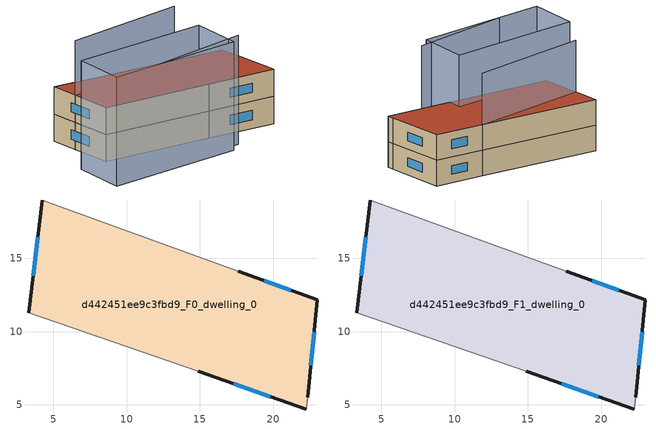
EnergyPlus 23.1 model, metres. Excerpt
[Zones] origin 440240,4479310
d442451ee9c3fbd9_F0_dwelling_0
 floor ground (EU_floor_Construction): 23,12.19 22.37,5.51 22.25,4.72 14.88,7.29 3.32,11.28 4.22,18.99 17.61,14.13 z0
 wall outside (EU_wall_Construction): 14.88,7.29 22.25,4.72 / 4.22,18.99 3.32,11.28 / 22.37,5.51 23,12.19 17.61,14.13 z0:3
 wall adiabatic (EU_wall_Construction): 22.25,4.72 22.37,5.51 / 3.32,11.28 14.88,7.29 / 17.61,14.13 4.22,18.99 z0:3
 window (EU_Window_Construction): 17.32,6.44 19.81,5.57 / 3.93,16.43 3.62,13.83 / 21.21,12.83 19.4,13.49 / 22.58,7.72 22.79,9.97 z0.99:2.01
d442451ee9c3fbd9_F1_dwelling_0
 floor to d442451ee9c3fbd9_F0_dwelling_0 (EU_floor_Construction): 23,12.19 22.37,5.51 22.25,4.72 14.88,7.29 3.32,11.28 4.22,18.99 17.61,14.13 z3
 wall outside (EU_wall_Construction): 14.88,7.29 22.25,4.72 / 4.22,18.99 3.32,11.28 / 22.37,5.51 23,12.19 17.61,14.13 z3:6
 wall adiabatic (EU_wall_Construction): 22.25,4.72 22.37,5.51 / 3.32,11.28 14.88,7.29 / 17.61,14.13 4.22,18.99 z3:6
 window (EU_Window_Construction): 17.32,6.44 19.81,5.57 / 3.93,16.43 3.62,13.83 / 21.21,12.83 19.4,13.49 / 22.58,7.72 22.79,9.97 z3.99:5.01
 roof outside (EU_roof_Construction): 22.25,4.72 22.37,5.51 23,12.19 17.61,14.13 4.22,18.99 3.32,11.28 14.88,7.29 z6
shading: 17.61,14.13 3.83,15.87 / 4.12,5.29 15.67,3.97 / 14.07,3.25 -1.03,6.28 / -1.03,6.28 0.1,11.93 / 0.1,11.93 15.2,8.89 / 15.2,8.89 14.07,3.25 z0:12
[Building]
EU S2 Campaign: North Axis=0; Terrain=City; Solar Distribution=FullExterior
[Site:Location]
Madrid: Latitude=40.5; Longitude=-3.5; Time Zone=1; Elevation=609
[SizingPeriod:WeatherFileDays]
AnnualSizingPeriod: Begin Month=1; Begin Day of Month=1; End Month=12; End Day of Month=31; Day of Week for Start Day=Monday; Use Weather File Daylight Saving Period=No; Use Weather File Rain and Snow Indicators=No
[MATERIAL]
EU_InternalMass_Material: Roughness=MediumRough; Thickness=0.1; Conductivity=1; Density=1800; Specific Heat=900; Thermal Absorptance=0.9; Solar Absorptance=0.7; Visible Absorptance=0.7
[MATERIAL:NOMASS] Roughness=MediumRough; Thermal Absorptance=0.9; Solar Absorptance=0.7; Visible Absorptance=0.7
Name | Thermal Resistance
EU_wall_NoMass | 0.609216
EU_roof_NoMass | 0.513268
EU_floor_NoMass | 0.568163
[WINDOWMATERIAL:SIMPLEGLAZINGSYSTEM]
EU_Window_SimpleGlazing: UFactor=5.50606; Solar Heat Gain Coefficient=0.85; Visible Transmittance=0.85
[CONSTRUCTION]
EU_wall_Construction: EU_wall_NoMass
EU_roof_Construction: EU_roof_NoMass
EU_floor_Construction: EU_floor_NoMass
EU_Window_Construction: EU_Window_SimpleGlazing
EU_InternalMass_Construction: EU_InternalMass_Material
[ZONE] Type=1; Multiplier=1; Ceiling Height=autocalculate; Floor Area=autocalculate; Part of Total Floor Area=Yes
Name | Volume
d442451ee9c3fbd9_F0_dwelling_0 | 445.307
d442451ee9c3fbd9_F1_dwelling_0 | 445.306
[INTERNALMASS] Construction=EU_InternalMass_Construction; Surface Area=148.435
Name | Zone or ZoneList
d442451ee9c3fbd9_F0_dwelling_0_EU_InternalMass | d442451ee9c3fbd9_F0_dwelling_0
d442451ee9c3fbd9_F1_dwelling_0_EU_InternalMass | d442451ee9c3fbd9_F1_dwelling_0
[OTHEREQUIPMENT] Fuel Type=Electricity; Design Level Calculation Method=Watts/Area; Power per Zone Floor Area=1; Fraction Latent=0; Fraction Radiant=0; Fraction Lost=0; Carbon Dioxide Generation Rate=0; EndUse Subcategory=EU_Step8_InternalGains
Name | Zone or ZoneList or Space or SpaceList | Schedule
EU_Step8_InternalGain_d442451ee9c3fbd9_F0_dwelling_0_f000 | d442451ee9c3fbd9_F0_dwelling_0 | EU_Step8_GainSchedule_d442451ee9c3fbd9_F0_dwelling_0_f000
EU_Step8_InternalGain_d442451ee9c3fbd9_F1_dwelling_0_f000 | d442451ee9c3fbd9_F1_dwelling_0 | EU_Step8_GainSchedule_d442451ee9c3fbd9_F1_dwelling_0_f000
[ZONEVENTILATION:DESIGNFLOWRATE] Schedule=EU_AlwaysOn; Design Flow Rate Calculation Method=AirChanges/Hour; Air Changes per Hour=0.752966; Ventilation Type=Natural; Fan Pressure Rise=0; Fan Total Efficiency=1; Constant Term Coefficient=1; Temperature Term Coefficient=0; Velocity Term Coefficient=0; Velocity Squared Term Coefficient=0; Minimum Indoor Temperature=-100; Maximum Indoor Temperature=100; Delta Temperature=-100; Minimum Outdoor Temperature=-100; Maximum Outdoor Temperature=100; Maximum Wind Speed=40
Name | Zone or ZoneList or Space or SpaceList
EU_ConstantAir_d442451ee9c3fbd9_F0_dwelling_0 | d442451ee9c3fbd9_F0_dwelling_0
EU_ConstantAir_d442451ee9c3fbd9_F1_dwelling_0 | d442451ee9c3fbd9_F1_dwelling_0
[HVACTEMPLATE:THERMOSTAT] Constant Heating Setpoint=20; Constant Cooling Setpoint=50
EU_HeatOnly_d442451ee9c3fbd9_F0_dwelling_0; EU_HeatOnly_d442451ee9c3fbd9_F1_dwelling_0
[HVACTEMPLATE:ZONE:IDEALLOADSAIRSYSTEM] System Availability Schedule=EU_AlwaysOn; Maximum Heating Supply Air Temperature=50; Minimum Cooling Supply Air Temperature=13; Maximum Heating Supply Air Humidity Ratio=0.0156; Minimum Cooling Supply Air Humidity Ratio=0.0077; Heating Limit=NoLimit; Cooling Limit=NoLimit; Heating Availability Schedule=EU_AlwaysOn; Cooling Availability Schedule=EU_CoolingOff; Dehumidification Control Type=ConstantSensibleHeatRatio; Cooling Sensible Heat Ratio=0.7; Dehumidification Setpoint=60; Humidification Control Type=None; Humidification Setpoint=30; Outdoor Air Method=None; Outdoor Air Flow Rate per Person=0.00944; Outdoor Air Flow Rate per Zone Floor Area=0; Outdoor Air Flow Rate per Zone=0; Demand Controlled Ventilation Type=None; Outdoor Air Economizer Type=NoEconomizer; Heat Recovery Type=None; Sensible Heat Recovery Effectiveness=0.7; Latent Heat Recovery Effectiveness=0.65
Name | Template Thermostat
d442451ee9c3fbd9_F0_dwelling_0 | EU_HeatOnly_d442451ee9c3fbd9_F0_dwelling_0
d442451ee9c3fbd9_F1_dwelling_0 | EU_HeatOnly_d442451ee9c3fbd9_F1_dwelling_0
[SIZING:ZONE] Zone Cooling Design Supply Air Temperature Input Method=SupplyAirTemperature; Zone Cooling Design Supply Air Temperature=13; Zone Heating Design Supply Air Temperature Input Method=SupplyAirTemperature; Zone Heating Design Supply Air Temperature=50; Zone Cooling Design Supply Air Humidity Ratio=0.008; Zone Heating Design Supply Air Humidity Ratio=0.008; Cooling Design Air Flow Method=DesignDay; Cooling Design Air Flow Rate=0; Cooling Minimum Air Flow per Zone Floor Area=0.000762; Cooling Minimum Air Flow=0; Cooling Minimum Air Flow Fraction=0.2; Heating Design Air Flow Method=DesignDay; Heating Design Air Flow Rate=0; Heating Maximum Air Flow per Zone Floor Area=0.002032; Heating Maximum Air Flow=0.141576; Heating Maximum Air Flow Fraction=0.3; Account for Dedicated Outdoor Air System=No; Dedicated Outdoor Air System Control Strategy=NeutralSupplyAir; Dedicated Outdoor Air Low Setpoint Temperature for Design=autosize; Dedicated Outdoor Air High Setpoint Temperature for Design=autosize; Zone Load Sizing Method=Sensible Load Only No Latent Load; Zone Latent Cooling Design Supply Air Humidity Ratio Input Method=HumidityRatioDifference; Zone Cooling Design Supply Air Humidity Ratio Difference=0.005; Zone Latent Heating Design Supply Air Humidity Ratio Input Method=HumidityRatioDifference; Zone Humidification Design Supply Air Humidity Ratio Difference=0.005
d442451ee9c3fbd9_F0_dwelling_0; d442451ee9c3fbd9_F1_dwelling_0
[SCHEDULE:CONSTANT]
Name | Hourly Value
EU_AlwaysOn | 1
EU_CoolingOff | 0
[SCHEDULE:FILE] Column Number=1; Rows to Skip at Top=0; Number of Hours of Data=8760; Column Separator=Comma; Interpolate to Timestep=No; Minutes per Item=60; Adjust Schedule for Daylight Savings=Yes
Name | File
EU_Step8_GainSchedule_d442451ee9c3fbd9_F0_dwelling_0_f000 | ../../schedules/d442451ee9c3fbd9/d442451ee9c3fbd9_F0_dwelling_0_f000_gain.csv
EU_Step8_GainSchedule_d442451ee9c3fbd9_F1_dwelling_0_f000 | ../../schedules/d442451ee9c3fbd9/d442451ee9c3fbd9_F1_dwelling_0_f000_gain.csv
